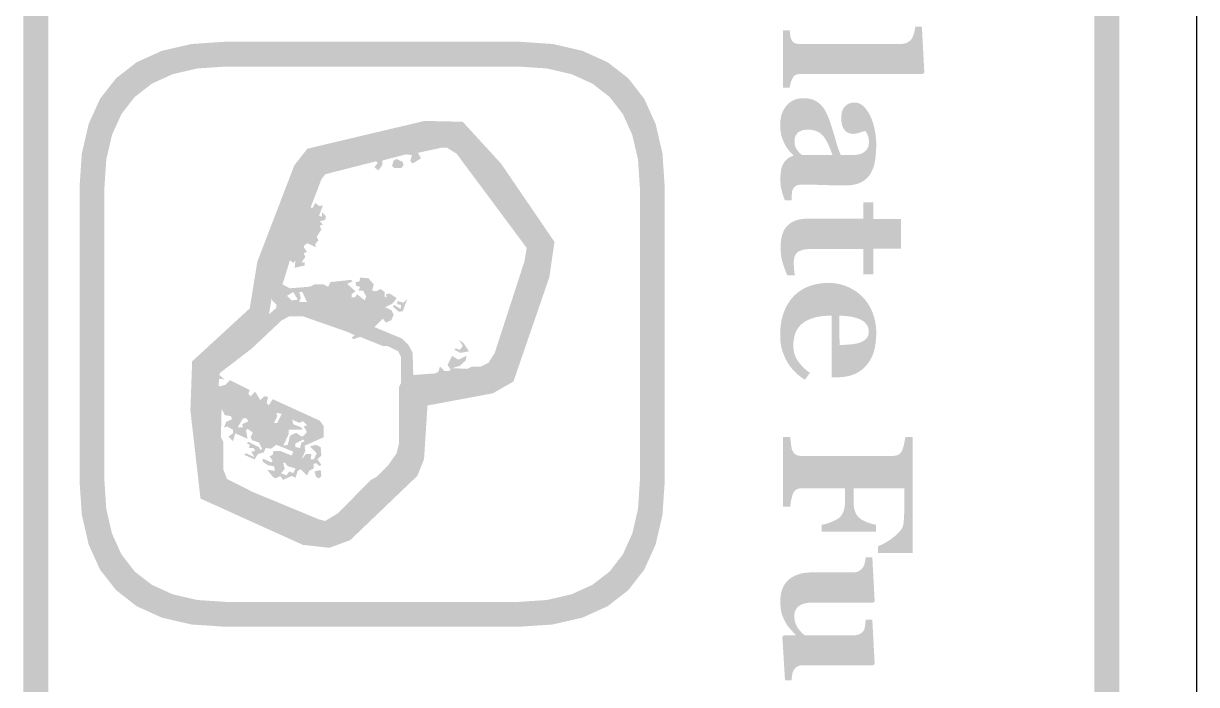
# Model space of a CAD drawing. Header units: millimetres. Extents: x 6 to 297, y 55 to 451.
# Drawn here: x 275.2 to 294.04, y 269.17 to 279.79 of the extents above; entities that cross this region are included whole.
import ezdxf

# ---------------------------------------------------------------- set-up
doc = ezdxf.new("R2010")
doc.units = ezdxf.units.MM
doc.layers.add('CUT', color=1, linetype='Continuous')
doc.layers.add('RASTER', color=7, linetype='Continuous')

msp = doc.modelspace()

# ---------------------------------------------------------------- hatches: boundary and pattern name
at = {"layer": 'RASTER'}
h = msp.add_hatch(color=7, dxfattribs=at)
h.paths.add_polyline_path([(290.6, 316), (291.116, 315.966), (291.563, 315.863), (291.941, 315.691), (292.25, 315.45), (292.491, 315.141), (292.663, 314.763), (292.766, 314.316), (292.8, 313.8), (292.8, 256.6), (292.766, 256.084), (292.662, 255.638), (292.491, 255.259), (292.25, 254.95), (291.941, 254.709), (291.563, 254.537), (291.116, 254.434), (290.6, 254.4), (277.4, 254.4), (276.884, 254.434), (276.438, 254.537), (276.059, 254.709), (275.75, 254.95), (275.509, 255.259), (275.338, 255.638), (275.234, 256.084), (275.2, 256.6), (275.2, 313.8), (275.234, 314.316), (275.338, 314.763), (275.509, 315.141), (275.75, 315.45), (276.059, 315.691), (276.438, 315.863), (276.884, 315.966), (277.4, 316)])
h.paths.add_polyline_path([(290.6, 315.6), (277.4, 315.6), (276.978, 315.572), (276.612, 315.488), (276.303, 315.347), (276.05, 315.15), (275.853, 314.897), (275.713, 314.588), (275.628, 314.222), (275.6, 313.8), (275.6, 256.6), (275.628, 256.178), (275.713, 255.813), (275.853, 255.503), (276.05, 255.25), (276.303, 255.053), (276.612, 254.912), (276.978, 254.828), (277.4, 254.8), (290.6, 254.8), (291.022, 254.828), (291.388, 254.912), (291.697, 255.053), (291.95, 255.25), (292.147, 255.503), (292.287, 255.813), (292.372, 256.178), (292.4, 256.6), (292.4, 313.8), (292.372, 314.222), (292.287, 314.588), (292.147, 314.897), (291.95, 315.15), (291.697, 315.347), (291.388, 315.488), (291.022, 315.572), (290.6, 315.6)], flags=0)
for points in [[(287.4, 278.763), (287.4, 279.682), (287.507, 279.682), (287.508, 279.672), (287.508, 279.663), (287.509, 279.654), (287.51, 279.644), (287.511, 279.635), (287.512, 279.626), (287.513, 279.617), (287.514, 279.608), (287.515, 279.599), (287.517, 279.591), (287.518, 279.582), (287.52, 279.574), (287.522, 279.566), (287.524, 279.559), (287.526, 279.551), (287.529, 279.544), (287.534, 279.533), (287.539, 279.523), (287.544, 279.513), (287.55, 279.505), (287.557, 279.497), (287.564, 279.491), (287.571, 279.485), (287.579, 279.481), (287.588, 279.477), (287.597, 279.473), (287.607, 279.47), (287.618, 279.468), (287.629, 279.466), (287.641, 279.465), (287.653, 279.464), (287.667, 279.464), (289.29, 279.464), (289.303, 279.464), (289.317, 279.465), (289.33, 279.467), (289.343, 279.469), (289.356, 279.473), (289.369, 279.476), (289.381, 279.481), (289.393, 279.486), (289.404, 279.492), (289.415, 279.499), (289.425, 279.506), (289.435, 279.513), (289.444, 279.521), (289.452, 279.529), (289.459, 279.538), (289.465, 279.547), (289.47, 279.555), (289.475, 279.564), (289.48, 279.573), (289.484, 279.584), (289.489, 279.596), (289.493, 279.608), (289.498, 279.621), (289.502, 279.636), (289.506, 279.65), (289.51, 279.665), (289.513, 279.678), (289.516, 279.692), (289.518, 279.705), (289.52, 279.717), (289.522, 279.729), (289.523, 279.741), (289.629, 279.741), (289.668, 279.004), (289.644, 278.982), (287.686, 278.982), (287.672, 278.981), (287.66, 278.981), (287.648, 278.979), (287.637, 278.977), (287.626, 278.974), (287.616, 278.971), (287.606, 278.967), (287.598, 278.963), (287.59, 278.958), (287.582, 278.952), (287.575, 278.945), (287.568, 278.938), (287.561, 278.93), (287.555, 278.921), (287.55, 278.911), (287.545, 278.901), (287.542, 278.894), (287.539, 278.886), (287.536, 278.879), (287.533, 278.871), (287.53, 278.863), (287.527, 278.856), (287.524, 278.848), (287.522, 278.84), (287.519, 278.831), (287.517, 278.823), (287.515, 278.814), (287.513, 278.804), (287.511, 278.795), (287.509, 278.785), (287.508, 278.774), (287.507, 278.763)], [(287.467, 275.746), (287.457, 275.77), (287.447, 275.794), (287.438, 275.818), (287.428, 275.843), (287.419, 275.868), (287.41, 275.894), (287.402, 275.92), (287.393, 275.947), (287.386, 275.974), (287.379, 276.003), (287.373, 276.033), (287.369, 276.065), (287.365, 276.099), (287.363, 276.133), (287.361, 276.17), (287.36, 276.207), (287.362, 276.263), (287.367, 276.314), (287.376, 276.362), (287.388, 276.406), (287.404, 276.447), (287.423, 276.484), (287.446, 276.517), (287.472, 276.546), (287.501, 276.572), (287.533, 276.595), (287.569, 276.614), (287.607, 276.629), (287.648, 276.641), (287.692, 276.65), (287.74, 276.655), (287.79, 276.657), (288.689, 276.657), (288.689, 276.921), (288.847, 276.921), (288.847, 276.651), (289.291, 276.651), (289.291, 276.175), (288.847, 276.175), (288.847, 275.765), (288.689, 275.765), (288.689, 276.172), (287.886, 276.172), (287.845, 276.171), (287.807, 276.169), (287.772, 276.165), (287.74, 276.16), (287.711, 276.154), (287.685, 276.145), (287.663, 276.136), (287.643, 276.125), (287.626, 276.111), (287.612, 276.096), (287.599, 276.078), (287.589, 276.058), (287.581, 276.036), (287.576, 276.011), (287.573, 275.983), (287.571, 275.954), (287.571, 275.944), (287.572, 275.932), (287.572, 275.92), (287.573, 275.907), (287.574, 275.892), (287.575, 275.877), (287.576, 275.861), (287.577, 275.844), (287.579, 275.827), (287.58, 275.812), (287.582, 275.797), (287.583, 275.784), (287.585, 275.773), (287.587, 275.762), (287.589, 275.754), (287.59, 275.746)], [(288.923, 271.283), (288.923, 271.395), (288.954, 271.407), (288.985, 271.421), (289.017, 271.436), (289.049, 271.454), (289.081, 271.474), (289.114, 271.496), (289.148, 271.52), (289.182, 271.545), (289.214, 271.572), (289.243, 271.599), (289.267, 271.625), (289.288, 271.65), (289.305, 271.676), (289.318, 271.701), (289.327, 271.725), (289.332, 271.75), (289.334, 271.761), (289.335, 271.774), (289.336, 271.787), (289.338, 271.801), (289.339, 271.816), (289.34, 271.832), (289.341, 271.849), (289.342, 271.867), (289.343, 271.885), (289.344, 271.903), (289.345, 271.92), (289.346, 271.937), (289.346, 271.954), (289.347, 271.97), (289.347, 271.986), (289.347, 272.002), (289.347, 272.325), (288.531, 272.325), (288.531, 272.119), (288.531, 272.097), (288.532, 272.076), (288.534, 272.056), (288.536, 272.037), (288.539, 272.018), (288.542, 272), (288.546, 271.983), (288.551, 271.967), (288.556, 271.951), (288.562, 271.935), (288.57, 271.92), (288.578, 271.906), (288.588, 271.892), (288.598, 271.878), (288.609, 271.865), (288.622, 271.852), (288.632, 271.843), (288.643, 271.834), (288.656, 271.825), (288.671, 271.816), (288.687, 271.807), (288.704, 271.799), (288.723, 271.79), (288.744, 271.781), (288.765, 271.773), (288.785, 271.766), (288.805, 271.759), (288.824, 271.754), (288.842, 271.749), (288.859, 271.745), (288.875, 271.742), (288.891, 271.74), (288.891, 271.628), (288.017, 271.628), (288.017, 271.74), (288.034, 271.742), (288.051, 271.745), (288.07, 271.749), (288.09, 271.754), (288.11, 271.76), (288.132, 271.767), (288.154, 271.776), (288.177, 271.785), (288.2, 271.795), (288.22, 271.804), (288.239, 271.813), (288.256, 271.822), (288.27, 271.83), (288.283, 271.838), (288.294, 271.845), (288.302, 271.852), (288.314, 271.863), (288.324, 271.875), (288.334, 271.888), (288.343, 271.901), (288.351, 271.915), (288.359, 271.929), (288.366, 271.945), (288.372, 271.961), (288.377, 271.978), (288.382, 271.995), (288.386, 272.014), (288.389, 272.033), (288.391, 272.053), (288.393, 272.074), (288.394, 272.096), (288.395, 272.119), (288.395, 272.325), (287.706, 272.325), (287.693, 272.325), (287.681, 272.324), (287.669, 272.323), (287.657, 272.321), (287.646, 272.318), (287.636, 272.314), (287.626, 272.31), (287.616, 272.306), (287.607, 272.3), (287.598, 272.294), (287.59, 272.286), (287.582, 272.277), (287.575, 272.267), (287.568, 272.256), (287.561, 272.244), (287.555, 272.23), (287.552, 272.222), (287.549, 272.213), (287.546, 272.203), (287.543, 272.192), (287.54, 272.181), (287.537, 272.168), (287.534, 272.155), (287.531, 272.142), (287.528, 272.128), (287.526, 272.113), (287.524, 272.099), (287.521, 272.085), (287.519, 272.071), (287.518, 272.057), (287.516, 272.044), (287.514, 272.03), (287.4, 272.03), (287.4, 273.15), (287.514, 273.15), (287.515, 273.139), (287.517, 273.127), (287.518, 273.114), (287.52, 273.101), (287.521, 273.086), (287.523, 273.071), (287.525, 273.055), (287.527, 273.037), (287.529, 273.02), (287.531, 273.005), (287.533, 272.991), (287.536, 272.978), (287.538, 272.966), (287.541, 272.956), (287.544, 272.947), (287.546, 272.939), (287.552, 272.927), (287.558, 272.915), (287.564, 272.904), (287.571, 272.895), (287.578, 272.886), (287.586, 272.878), (287.595, 272.872), (287.604, 272.866), (287.613, 272.861), (287.623, 272.857), (287.634, 272.854), (287.645, 272.851), (287.657, 272.848), (287.67, 272.847), (287.683, 272.846), (287.697, 272.846), (289.164, 272.846), (289.176, 272.846), (289.188, 272.847), (289.199, 272.848), (289.21, 272.85), (289.221, 272.853), (289.231, 272.856), (289.241, 272.86), (289.251, 272.864), (289.26, 272.869), (289.269, 272.875), (289.277, 272.883), (289.285, 272.892), (289.293, 272.902), (289.3, 272.913), (289.307, 272.926), (289.313, 272.939), (289.317, 272.95), (289.322, 272.961), (289.326, 272.974), (289.33, 272.987), (289.334, 273.001), (289.338, 273.016), (289.342, 273.031), (289.345, 273.048), (289.349, 273.064), (289.352, 273.079), (289.355, 273.094), (289.357, 273.107), (289.36, 273.119), (289.362, 273.131), (289.363, 273.141), (289.364, 273.15), (289.479, 273.15), (289.479, 271.283)], [(287.431, 269.241), (287.388, 269.939), (287.409, 269.961), (287.601, 269.961), (287.601, 269.97), (287.589, 269.982), (287.578, 269.995), (287.567, 270.007), (287.556, 270.019), (287.545, 270.031), (287.534, 270.043), (287.523, 270.055), (287.512, 270.067), (287.501, 270.08), (287.491, 270.092), (287.481, 270.106), (287.471, 270.12), (287.461, 270.134), (287.452, 270.149), (287.443, 270.165), (287.434, 270.181), (287.424, 270.2), (287.415, 270.218), (287.407, 270.236), (287.399, 270.254), (287.392, 270.271), (287.386, 270.288), (287.38, 270.306), (287.375, 270.322), (287.371, 270.34), (287.367, 270.359), (287.363, 270.381), (287.361, 270.404), (287.359, 270.429), (287.357, 270.456), (287.356, 270.485), (287.356, 270.516), (287.358, 270.57), (287.364, 270.621), (287.375, 270.668), (287.389, 270.712), (287.408, 270.753), (287.431, 270.79), (287.458, 270.824), (287.489, 270.856), (287.524, 270.883), (287.563, 270.907), (287.605, 270.927), (287.65, 270.944), (287.699, 270.957), (287.751, 270.966), (287.807, 270.972), (287.866, 270.973), (288.525, 270.973), (288.539, 270.974), (288.552, 270.975), (288.565, 270.977), (288.577, 270.979), (288.588, 270.982), (288.599, 270.986), (288.609, 270.99), (288.618, 270.995), (288.627, 271.001), (288.635, 271.007), (288.644, 271.014), (288.652, 271.021), (288.66, 271.029), (288.667, 271.037), (288.675, 271.045), (288.682, 271.054), (288.687, 271.062), (288.692, 271.07), (288.696, 271.078), (288.701, 271.088), (288.704, 271.097), (288.708, 271.108), (288.711, 271.119), (288.713, 271.13), (288.716, 271.142), (288.718, 271.153), (288.719, 271.164), (288.721, 271.175), (288.723, 271.185), (288.724, 271.196), (288.725, 271.205), (288.726, 271.215), (288.833, 271.215), (288.871, 270.505), (288.849, 270.489), (287.875, 270.489), (287.838, 270.488), (287.804, 270.485), (287.773, 270.48), (287.744, 270.474), (287.717, 270.466), (287.693, 270.456), (287.671, 270.444), (287.652, 270.431), (287.635, 270.416), (287.621, 270.399), (287.608, 270.381), (287.598, 270.362), (287.59, 270.342), (287.585, 270.32), (287.581, 270.296), (287.58, 270.272), (287.581, 270.246), (287.584, 270.221), (287.588, 270.197), (287.594, 270.173), (287.601, 270.15), (287.611, 270.128), (287.622, 270.106), (287.634, 270.085), (287.648, 270.065), (287.662, 270.046), (287.676, 270.029), (287.69, 270.013), (287.705, 269.999), (287.72, 269.986), (287.735, 269.974), (287.75, 269.964), (288.54, 269.964), (288.552, 269.964), (288.564, 269.965), (288.576, 269.967), (288.587, 269.969), (288.598, 269.972), (288.609, 269.975), (288.619, 269.979), (288.629, 269.983), (288.639, 269.988), (288.648, 269.994), (288.657, 270), (288.665, 270.007), (288.673, 270.014), (288.68, 270.022), (288.687, 270.03), (288.693, 270.039), (288.698, 270.046), (288.702, 270.053), (288.705, 270.062), (288.708, 270.071), (288.711, 270.081), (288.713, 270.091), (288.715, 270.102), (288.717, 270.114), (288.718, 270.127), (288.72, 270.139), (288.721, 270.151), (288.722, 270.164), (288.723, 270.177), (288.724, 270.189), (288.725, 270.202), (288.726, 270.215), (288.833, 270.215), (288.871, 269.504), (288.849, 269.482), (287.718, 269.482), (287.705, 269.482), (287.693, 269.481), (287.682, 269.479), (287.67, 269.477), (287.66, 269.474), (287.65, 269.471), (287.64, 269.467), (287.631, 269.462), (287.622, 269.456), (287.613, 269.45), (287.605, 269.444), (287.598, 269.436), (287.59, 269.429), (287.583, 269.42), (287.576, 269.411), (287.57, 269.402), (287.566, 269.394), (287.562, 269.387), (287.558, 269.378), (287.555, 269.37), (287.552, 269.36), (287.55, 269.35), (287.548, 269.34), (287.546, 269.329), (287.544, 269.318), (287.543, 269.307), (287.542, 269.296), (287.54, 269.285), (287.54, 269.274), (287.539, 269.263), (287.538, 269.252), (287.538, 269.241)]]:
    msp.add_hatch(color=7, dxfattribs=at).paths.add_polyline_path(points)
h = msp.add_hatch(color=7, dxfattribs=at)
h.paths.add_polyline_path([(283.15, 279.5), (283.701, 279.463), (284.178, 279.353), (284.582, 279.17), (284.913, 278.913), (285.17, 278.582), (285.353, 278.178), (285.463, 277.701), (285.5, 277.15), (285.5, 272.45), (285.463, 271.899), (285.353, 271.422), (285.17, 271.018), (284.913, 270.688), (284.582, 270.43), (284.178, 270.247), (283.701, 270.137), (283.15, 270.1), (278.45, 270.1), (277.899, 270.137), (277.422, 270.247), (277.018, 270.43), (276.688, 270.688), (276.43, 271.018), (276.247, 271.422), (276.137, 271.899), (276.1, 272.45), (276.1, 277.15), (276.137, 277.701), (276.247, 278.178), (276.43, 278.582), (276.688, 278.913), (277.018, 279.17), (277.422, 279.353), (277.899, 279.463), (278.45, 279.5)])
h.paths.add_polyline_path([(283.15, 279.1), (278.45, 279.1), (277.993, 279.07), (277.597, 278.978), (277.262, 278.826), (276.987, 278.612), (276.774, 278.338), (276.622, 278.003), (276.53, 277.607), (276.5, 277.15), (276.5, 272.45), (276.53, 271.993), (276.622, 271.597), (276.774, 271.262), (276.987, 270.987), (277.262, 270.774), (277.597, 270.622), (277.993, 270.53), (278.45, 270.5), (283.15, 270.5), (283.607, 270.53), (284.003, 270.622), (284.338, 270.774), (284.613, 270.987), (284.826, 271.262), (284.978, 271.597), (285.07, 271.993), (285.1, 272.45), (285.1, 277.15), (285.07, 277.607), (284.978, 278.003), (284.826, 278.338), (284.613, 278.613), (284.338, 278.826), (284.003, 278.978), (283.607, 279.07), (283.15, 279.1)], flags=0)
h = msp.add_hatch(color=7, dxfattribs=at)
h.paths.add_polyline_path([(287.431, 276.949), (287.424, 276.965), (287.417, 276.982), (287.411, 277), (287.404, 277.019), (287.398, 277.038), (287.391, 277.058), (287.385, 277.079), (287.379, 277.101), (287.374, 277.123), (287.369, 277.145), (287.365, 277.168), (287.362, 277.191), (287.359, 277.215), (287.358, 277.238), (287.356, 277.263), (287.356, 277.287), (287.357, 277.33), (287.359, 277.371), (287.364, 277.409), (287.369, 277.443), (287.377, 277.475), (287.386, 277.504), (287.397, 277.529), (287.41, 277.552), (287.424, 277.572), (287.439, 277.591), (287.456, 277.608), (287.475, 277.623), (287.494, 277.637), (287.516, 277.649), (287.538, 277.659), (287.563, 277.668), (287.563, 277.677), (287.55, 277.689), (287.539, 277.701), (287.527, 277.713), (287.516, 277.725), (287.506, 277.737), (287.496, 277.749), (287.487, 277.761), (287.478, 277.773), (287.469, 277.784), (287.461, 277.796), (287.453, 277.808), (287.445, 277.82), (287.438, 277.833), (287.431, 277.845), (287.424, 277.858), (287.418, 277.871), (287.41, 277.889), (287.403, 277.905), (287.396, 277.922), (287.39, 277.939), (287.384, 277.955), (287.379, 277.972), (287.374, 277.988), (287.37, 278.004), (287.366, 278.021), (287.363, 278.039), (287.361, 278.059), (287.358, 278.08), (287.357, 278.103), (287.356, 278.128), (287.355, 278.154), (287.355, 278.182), (287.356, 278.224), (287.361, 278.264), (287.369, 278.302), (287.38, 278.339), (287.394, 278.375), (287.411, 278.409), (287.431, 278.441), (287.455, 278.472), (287.481, 278.5), (287.509, 278.525), (287.539, 278.545), (287.572, 278.562), (287.606, 278.575), (287.642, 278.585), (287.68, 278.59), (287.721, 278.592), (287.744, 278.592), (287.767, 278.59), (287.788, 278.588), (287.809, 278.585), (287.829, 278.582), (287.848, 278.577), (287.866, 278.572), (287.883, 278.566), (287.899, 278.559), (287.915, 278.551), (287.93, 278.543), (287.945, 278.534), (287.96, 278.524), (287.974, 278.514), (287.988, 278.503), (288.001, 278.491), (288.012, 278.48), (288.023, 278.468), (288.033, 278.456), (288.043, 278.444), (288.053, 278.431), (288.062, 278.417), (288.07, 278.403), (288.078, 278.389), (288.086, 278.375), (288.093, 278.36), (288.101, 278.344), (288.108, 278.329), (288.115, 278.313), (288.122, 278.296), (288.129, 278.28), (288.135, 278.263), (288.147, 278.229), (288.16, 278.193), (288.172, 278.156), (288.185, 278.117), (288.197, 278.077), (288.21, 278.035), (288.223, 277.991), (288.236, 277.946), (288.249, 277.902), (288.261, 277.86), (288.273, 277.822), (288.285, 277.786), (288.296, 277.754), (288.308, 277.725), (288.318, 277.699), (288.329, 277.677), (288.469, 277.677), (288.479, 277.677), (288.489, 277.677), (288.5, 277.677), (288.512, 277.678), (288.524, 277.679), (288.537, 277.68), (288.551, 277.681), (288.566, 277.682), (288.581, 277.684), (288.595, 277.686), (288.608, 277.689), (288.621, 277.692), (288.634, 277.695), (288.645, 277.699), (288.657, 277.703), (288.667, 277.707), (288.679, 277.713), (288.69, 277.719), (288.7, 277.726), (288.71, 277.734), (288.72, 277.742), (288.729, 277.751), (288.738, 277.761), (288.746, 277.772), (288.754, 277.783), (288.76, 277.795), (288.766, 277.809), (288.77, 277.823), (288.774, 277.838), (288.776, 277.853), (288.778, 277.87), (288.778, 277.888), (288.778, 277.903), (288.777, 277.918), (288.776, 277.933), (288.774, 277.947), (288.771, 277.96), (288.768, 277.972), (288.764, 277.984), (288.76, 277.995), (288.756, 278.006), (288.751, 278.016), (288.746, 278.025), (288.742, 278.034), (288.737, 278.043), (288.732, 278.051), (288.728, 278.058), (288.723, 278.065), (288.715, 278.063), (288.706, 278.062), (288.696, 278.059), (288.686, 278.056), (288.674, 278.053), (288.662, 278.049), (288.648, 278.045), (288.633, 278.04), (288.618, 278.035), (288.604, 278.031), (288.589, 278.027), (288.574, 278.024), (288.56, 278.022), (288.546, 278.021), (288.532, 278.02), (288.518, 278.019), (288.511, 278.02), (288.504, 278.02), (288.497, 278.021), (288.49, 278.023), (288.482, 278.024), (288.473, 278.027), (288.465, 278.029), (288.455, 278.033), (288.446, 278.036), (288.438, 278.04), (288.43, 278.044), (288.422, 278.049), (288.415, 278.054), (288.408, 278.059), (288.402, 278.065), (288.396, 278.071), (288.389, 278.079), (288.382, 278.088), (288.376, 278.097), (288.37, 278.106), (288.365, 278.116), (288.36, 278.126), (288.355, 278.136), (288.351, 278.146), (288.347, 278.157), (288.344, 278.17), (288.341, 278.184), (288.339, 278.199), (288.337, 278.216), (288.336, 278.234), (288.335, 278.253), (288.335, 278.274), (288.335, 278.304), (288.338, 278.332), (288.343, 278.358), (288.349, 278.382), (288.358, 278.405), (288.368, 278.425), (288.38, 278.444), (288.394, 278.46), (288.409, 278.475), (288.426, 278.488), (288.443, 278.499), (288.462, 278.507), (288.482, 278.514), (288.503, 278.519), (288.525, 278.522), (288.548, 278.523), (288.569, 278.522), (288.588, 278.519), (288.608, 278.514), (288.626, 278.507), (288.644, 278.498), (288.662, 278.487), (288.679, 278.473), (288.696, 278.458), (288.712, 278.441), (288.727, 278.424), (288.741, 278.405), (288.755, 278.386), (288.768, 278.365), (288.781, 278.344), (288.792, 278.322), (288.803, 278.299), (288.814, 278.276), (288.824, 278.251), (288.833, 278.226), (288.842, 278.2), (288.851, 278.173), (288.858, 278.145), (288.865, 278.116), (288.871, 278.087), (288.877, 278.057), (288.882, 278.028), (288.886, 277.999), (288.89, 277.971), (288.892, 277.943), (288.894, 277.916), (288.895, 277.89), (288.896, 277.864), (288.895, 277.829), (288.895, 277.794), (288.893, 277.761), (288.891, 277.728), (288.889, 277.696), (288.886, 277.664), (288.883, 277.633), (288.879, 277.603), (288.874, 277.574), (288.868, 277.545), (288.861, 277.518), (288.853, 277.491), (288.844, 277.464), (288.833, 277.439), (288.822, 277.414), (288.809, 277.389), (288.796, 277.367), (288.781, 277.346), (288.764, 277.327), (288.746, 277.308), (288.727, 277.291), (288.706, 277.274), (288.684, 277.259), (288.66, 277.245), (288.635, 277.233), (288.608, 277.222), (288.579, 277.213), (288.548, 277.205), (288.516, 277.199), (288.481, 277.195), (288.445, 277.193), (288.406, 277.192), (288.364, 277.192), (288.32, 277.192), (288.274, 277.193), (288.225, 277.193), (288.175, 277.194), (288.123, 277.195), (288.07, 277.197), (288.014, 277.198), (287.959, 277.2), (287.91, 277.201), (287.865, 277.202), (287.826, 277.203), (287.791, 277.204), (287.761, 277.204), (287.735, 277.205), (287.715, 277.205), (287.699, 277.205), (287.684, 277.204), (287.669, 277.202), (287.656, 277.2), (287.643, 277.197), (287.632, 277.194), (287.621, 277.19), (287.611, 277.185), (287.602, 277.18), (287.593, 277.174), (287.585, 277.167), (287.578, 277.16), (287.571, 277.152), (287.565, 277.143), (287.559, 277.134), (287.554, 277.124), (287.551, 277.118), (287.549, 277.11), (287.546, 277.102), (287.544, 277.092), (287.543, 277.082), (287.542, 277.071), (287.541, 277.059), (287.54, 277.046), (287.539, 277.033), (287.539, 277.02), (287.539, 277.007), (287.538, 276.995), (287.538, 276.983), (287.538, 276.971), (287.538, 276.96), (287.538, 276.949)])
h.paths.add_polyline_path([(288.194, 277.677), (288.187, 277.697), (288.18, 277.717), (288.172, 277.738), (288.164, 277.758), (288.156, 277.779), (288.148, 277.799), (288.139, 277.819), (288.13, 277.839), (288.121, 277.859), (288.112, 277.878), (288.103, 277.895), (288.093, 277.912), (288.084, 277.928), (288.074, 277.944), (288.065, 277.958), (288.055, 277.971), (288.044, 277.984), (288.033, 277.997), (288.021, 278.008), (288.008, 278.019), (287.995, 278.03), (287.98, 278.039), (287.966, 278.048), (287.95, 278.056), (287.934, 278.063), (287.917, 278.069), (287.899, 278.075), (287.881, 278.079), (287.862, 278.082), (287.842, 278.085), (287.821, 278.086), (287.8, 278.087), (287.772, 278.086), (287.747, 278.083), (287.723, 278.079), (287.701, 278.074), (287.682, 278.066), (287.664, 278.057), (287.648, 278.047), (287.634, 278.035), (287.622, 278.021), (287.612, 278.007), (287.603, 277.992), (287.596, 277.977), (287.59, 277.96), (287.586, 277.943), (287.584, 277.925), (287.583, 277.907), (287.584, 277.887), (287.585, 277.868), (287.588, 277.85), (287.591, 277.833), (287.596, 277.817), (287.602, 277.802), (287.608, 277.787), (287.616, 277.774), (287.625, 277.761), (287.634, 277.749), (287.643, 277.737), (287.653, 277.725), (287.663, 277.714), (287.674, 277.703), (287.686, 277.693), (287.697, 277.682)], flags=0)
h = msp.add_hatch(color=7, dxfattribs=at)
h.paths.add_polyline_path([(283.728, 276.284), (283.647, 275.72), (283.069, 274.04), (282.737, 273.85), (281.689, 273.655), (281.633, 272.79), (281.526, 272.525), (280.448, 271.492), (280.113, 271.369), (279.688, 271.416), (278.043, 272.16), (277.881, 273.578), (277.909, 274.364), (278.834, 275.215), (278.956, 275.965), (279.55, 277.513), (279.76, 277.781), (281.641, 278.227), (282.254, 278.214), (282.869, 277.543)])
h.paths.add_polyline_path([(283.393, 276.206), (282.618, 277.344), (282.111, 277.897), (281.676, 277.906), (279.943, 277.495), (279.831, 277.353), (279.267, 275.881), (279.132, 275.054), (278.224, 274.219), (278.201, 273.591), (278.34, 272.377), (279.773, 271.729), (280.073, 271.695), (280.274, 271.77), (281.255, 272.709), (281.317, 272.862), (281.386, 273.924), (282.625, 274.155), (282.806, 274.258), (283.335, 275.795), (283.393, 276.206)], flags=0)
h = msp.add_hatch(color=7, dxfattribs=at)
h.paths.add_polyline_path([(283.491, 276.176), (283.502, 276.113), (283.355, 275.6), (282.952, 274.391), (282.853, 274.196), (282.586, 274.061), (281.439, 273.889), (281.413, 272.888), (281.351, 272.73), (281.094, 272.437), (280.925, 272.313), (280.398, 271.778), (280.251, 271.668), (280.13, 271.605), (279.91, 271.605), (278.25, 272.327), (278.188, 272.595), (278.151, 273.474), (278.114, 273.548), (278.114, 274.207), (278.36, 274.475), (278.455, 274.526), (278.616, 274.695), (278.712, 274.746), (279.261, 275.223), (279.261, 275.281), (279.203, 275.333), (279.104, 275.527), (279.141, 275.747), (279.727, 277.286), (279.826, 277.48), (279.899, 277.554), (280.167, 277.653), (281.266, 277.873), (281.633, 277.982), (282.036, 278.019), (282.23, 277.92), (282.34, 277.81), (283.33, 276.491)])
h.paths.add_polyline_path([(283.282, 276.187), (282.157, 277.7), (281.999, 277.799), (281.926, 277.799), (281.534, 277.715), (281.585, 277.627), (281.45, 277.543), (281.413, 277.579), (281.439, 277.678), (281.34, 277.689), (280.962, 277.59), (280.962, 277.517), (280.9, 277.433), (280.837, 277.48), (280.889, 277.554), (280.863, 277.579), (280.046, 277.37), (279.984, 277.286), (279.811, 276.835), (279.848, 276.835), (279.885, 276.909), (279.958, 276.857), (280.009, 276.872), (279.947, 276.7), (279.995, 276.689), (279.995, 276.762), (280.057, 276.7), (280.046, 276.637), (279.958, 276.615), (280.009, 276.564), (279.958, 276.542), (279.984, 276.48), (279.91, 276.37), (279.936, 276.308), (279.885, 276.249), (279.899, 276.198), (279.764, 276.26), (279.716, 276.234), (279.701, 276.198), (279.753, 276.124), (279.701, 276.102), (279.727, 276.04), (279.665, 275.956), (279.716, 275.956), (279.716, 275.904), (279.555, 275.868), (279.569, 275.992), (279.533, 275.941), (279.481, 275.992), (279.36, 275.6), (279.481, 275.538), (279.8, 275.564), (279.874, 275.6), (280.02, 275.6), (280.093, 275.564), (280.13, 275.637), (280.46, 275.674), (280.486, 275.648), (280.398, 275.611), (280.533, 275.49), (280.471, 275.443), (280.471, 275.391), (280.522, 275.391), (280.559, 275.443), (280.68, 275.344), (280.706, 275.406), (280.654, 275.501), (280.581, 275.501), (280.607, 275.564), (280.544, 275.575), (280.533, 275.637), (280.596, 275.648), (280.607, 275.71), (280.742, 275.699), (280.826, 275.6), (280.801, 275.501), (280.863, 275.49), (280.936, 275.527), (280.999, 275.479), (280.999, 275.406), (281.035, 275.391), (281.021, 275.443), (281.083, 275.454), (281.193, 275.38), (281.131, 275.296), (281.01, 275.234), (281.109, 275.186), (281.145, 275.113), (281.109, 275.025), (281.021, 274.988), (280.973, 275.05), (280.837, 274.915), (281.277, 274.732), (281.387, 274.622), (281.45, 274.501), (281.461, 274.145), (281.816, 274.171), (281.864, 274.196), (281.889, 274.281), (281.963, 274.207), (282.036, 274.207), (282.062, 274.233), (282.01, 274.306), (282.084, 274.453), (282.183, 274.391), (282.318, 274.453), (282.303, 274.38), (282.208, 274.292), (282.084, 274.255), (282.329, 274.244), (282.402, 274.281), (282.549, 274.281), (282.67, 274.343), (282.769, 274.501), (283.245, 275.967)], flags=0)
h.paths.add_polyline_path([(282.355, 274.526), (282.219, 274.501), (282.12, 274.548), (282.146, 274.574), (282.208, 274.548), (282.256, 274.611), (282.194, 274.71), (282.267, 274.658)], flags=0)
h.paths.add_polyline_path([(281.365, 275.369), (281.292, 275.171), (281.23, 275.16), (281.131, 275.245), (281.156, 275.27), (281.255, 275.208), (281.266, 275.27), (281.204, 275.281), (281.204, 275.333), (281.303, 275.307)], flags=0)
h.paths.add_polyline_path([(281.292, 277.568), (281.303, 277.506), (281.266, 277.469), (281.156, 277.469), (281.12, 277.506), (281.145, 277.59), (281.193, 277.616)], flags=0)
h.paths.add_polyline_path([(281.266, 274.427), (281.219, 274.526), (281.046, 274.611), (280.973, 274.611), (280.607, 274.757), (280.497, 274.721), (280.471, 274.746), (280.522, 274.783), (280.423, 274.831), (279.69, 275.087), (279.47, 275.087), (279.349, 275.025), (278.858, 274.563), (278.36, 274.182), (278.345, 274.145), (278.433, 274.072), (278.345, 274.087), (278.334, 273.988), (278.345, 273.962), (278.444, 273.988), (278.517, 274.061), (278.836, 273.903), (278.811, 273.841), (278.847, 273.804), (278.921, 273.878), (279.005, 273.742), (279.067, 273.804), (279.13, 273.793), (279.104, 273.694), (279.141, 273.658), (279.203, 273.757), (279.958, 273.412), (280.02, 273.328), (280.02, 273.145), (279.716, 273.009), (279.727, 272.925), (279.665, 272.789), (279.738, 272.877), (279.826, 272.877), (279.811, 272.789), (279.863, 272.789), (279.91, 272.888), (279.8, 272.998), (279.899, 273.024), (279.973, 272.987), (279.984, 272.851), (279.921, 272.789), (279.984, 272.705), (279.958, 272.679), (279.899, 272.73), (279.863, 272.716), (279.863, 272.643), (279.789, 272.606), (279.753, 272.533), (279.654, 272.632), (279.606, 272.606), (279.569, 272.496), (279.507, 272.522), (279.371, 272.459), (279.324, 272.522), (279.25, 272.485), (279.203, 272.511), (279.115, 272.621), (279.24, 272.606), (279.225, 272.679), (279.13, 272.694), (279.042, 272.752), (279.042, 272.804), (279.177, 272.741), (279.203, 272.767), (279.152, 272.84), (279.203, 272.862), (279.214, 272.925), (279.324, 272.925), (279.507, 272.851), (279.533, 272.914), (279.261, 273.024), (279.177, 272.961), (279.093, 272.972), (279.056, 272.899), (278.968, 272.877), (278.91, 272.789), (278.748, 272.862), (278.774, 272.888), (278.91, 272.826), (278.858, 272.914), (278.921, 272.925), (278.895, 272.972), (278.822, 272.972), (278.836, 273.024), (278.785, 273.046), (278.811, 273.071), (278.983, 272.987), (279.005, 272.936), (279.031, 272.961), (278.983, 273.06), (278.873, 273.097), (278.847, 273.145), (278.884, 273.218), (278.8, 273.28), (278.774, 273.255), (278.8, 273.119), (278.602, 273.207), (278.565, 273.082), (278.492, 273.156), (278.565, 273.207), (278.565, 273.266), (278.47, 273.317), (278.419, 273.302), (278.455, 273.39), (278.554, 273.438), (278.528, 273.485), (278.433, 273.5), (278.382, 273.61), (278.371, 273.145), (278.408, 273.071), (278.408, 272.632), (278.47, 272.474), (278.884, 272.265), (279.947, 271.825), (280.046, 271.8), (280.251, 271.924), (280.779, 272.459), (280.874, 272.511), (281.057, 272.694), (281.193, 272.888), (281.23, 273.035), (281.23, 273.951), (281.266, 274.024)], flags=0)
h.paths.add_polyline_path([(279.973, 272.621), (279.984, 272.522), (279.947, 272.485), (279.899, 272.511), (279.874, 272.595)], flags=0)
h.paths.add_polyline_path([(279.753, 275.318), (279.679, 275.479), (279.628, 275.479), (279.654, 275.38), (279.628, 275.318)], flags=0)
h.paths.add_polyline_path([(279.753, 273.339), (279.69, 273.401), (279.628, 273.376), (279.518, 273.427), (279.533, 273.354), (279.665, 273.302), (279.679, 273.266), (279.459, 273.266), (279.459, 273.192), (279.371, 273.009), (279.445, 273.024), (279.481, 273.17), (279.58, 273.218), (279.665, 273.156), (279.701, 273.17), (279.753, 273.229), (279.701, 273.317)], flags=0)
h.paths.add_polyline_path([(279.716, 273.082), (279.69, 273.108), (279.569, 273.046), (279.569, 272.987), (279.643, 272.972), (279.665, 273.06)], flags=0)
h.paths.add_polyline_path([(279.606, 275.355), (279.533, 275.479), (279.434, 275.417), (279.507, 275.344)], flags=0)
h.paths.add_polyline_path([(279.569, 272.643), (279.445, 272.679), (279.397, 272.741), (279.371, 272.73), (279.397, 272.632), (279.335, 272.569), (279.423, 272.533), (279.47, 272.595), (279.533, 272.569)], flags=0)
h.paths.add_polyline_path([(279.349, 273.522), (279.261, 273.537), (279.276, 273.485), (279.225, 273.376), (279.276, 273.376)], flags=0)
h.paths.add_polyline_path([(278.811, 273.401), (278.785, 273.449), (278.726, 273.449), (278.638, 273.302), (278.726, 273.302), (278.712, 273.354)], flags=0)
h = msp.add_hatch(color=7, dxfattribs=at)
h.paths.add_polyline_path([(287.75, 274.069), (287.729, 274.082), (287.709, 274.096), (287.689, 274.11), (287.669, 274.125), (287.649, 274.141), (287.63, 274.158), (287.611, 274.175), (287.593, 274.192), (287.574, 274.211), (287.557, 274.23), (287.54, 274.25), (287.524, 274.27), (287.508, 274.291), (287.494, 274.312), (287.479, 274.334), (287.466, 274.357), (287.452, 274.382), (287.44, 274.406), (287.428, 274.431), (287.417, 274.456), (287.407, 274.481), (287.398, 274.506), (287.389, 274.531), (287.382, 274.556), (287.375, 274.581), (287.369, 274.608), (287.364, 274.635), (287.36, 274.664), (287.357, 274.693), (287.355, 274.723), (287.354, 274.754), (287.353, 274.786), (287.354, 274.84), (287.357, 274.891), (287.362, 274.941), (287.369, 274.988), (287.377, 275.034), (287.388, 275.078), (287.4, 275.12), (287.415, 275.161), (287.431, 275.199), (287.448, 275.236), (287.467, 275.271), (287.487, 275.304), (287.508, 275.336), (287.531, 275.366), (287.555, 275.394), (287.58, 275.421), (287.607, 275.446), (287.635, 275.469), (287.663, 275.49), (287.694, 275.51), (287.725, 275.529), (287.757, 275.545), (287.791, 275.56), (287.826, 275.574), (287.861, 275.586), (287.898, 275.596), (287.935, 275.605), (287.973, 275.612), (288.012, 275.617), (288.051, 275.621), (288.091, 275.624), (288.132, 275.624), (288.17, 275.623), (288.206, 275.621), (288.243, 275.617), (288.279, 275.611), (288.314, 275.603), (288.35, 275.593), (288.384, 275.582), (288.419, 275.569), (288.453, 275.555), (288.485, 275.539), (288.517, 275.522), (288.548, 275.503), (288.578, 275.483), (288.607, 275.461), (288.635, 275.438), (288.663, 275.413), (288.688, 275.388), (288.712, 275.36), (288.735, 275.331), (288.757, 275.301), (288.777, 275.269), (288.796, 275.235), (288.814, 275.199), (288.831, 275.162), (288.846, 275.124), (288.859, 275.084), (288.87, 275.043), (288.879, 275.002), (288.887, 274.959), (288.892, 274.915), (288.895, 274.869), (288.896, 274.823), (288.895, 274.773), (288.892, 274.725), (288.889, 274.68), (288.883, 274.636), (288.876, 274.595), (288.868, 274.557), (288.857, 274.52), (288.846, 274.486), (288.833, 274.454), (288.819, 274.423), (288.803, 274.394), (288.786, 274.366), (288.769, 274.339), (288.75, 274.314), (288.729, 274.29), (288.708, 274.268), (288.687, 274.248), (288.664, 274.229), (288.641, 274.212), (288.617, 274.196), (288.592, 274.181), (288.566, 274.168), (288.539, 274.157), (288.511, 274.146), (288.483, 274.137), (288.454, 274.13), (288.424, 274.123), (288.395, 274.118), (288.365, 274.114), (288.335, 274.111), (288.304, 274.109), (288.273, 274.108), (288.178, 274.108), (288.178, 275.098), (288.105, 275.097), (288.037, 275.091), (287.973, 275.082), (287.913, 275.07), (287.859, 275.053), (287.808, 275.033), (287.762, 275.01), (287.721, 274.983), (287.684, 274.952), (287.652, 274.916), (287.625, 274.877), (287.603, 274.833), (287.586, 274.785), (287.574, 274.733), (287.567, 274.676), (287.564, 274.615), (287.565, 274.581), (287.569, 274.548), (287.575, 274.516), (287.583, 274.484), (287.594, 274.454), (287.606, 274.424), (287.622, 274.395), (287.64, 274.367), (287.659, 274.341), (287.68, 274.315), (287.702, 274.29), (287.725, 274.266), (287.75, 274.243), (287.775, 274.221), (287.802, 274.2), (287.831, 274.18)])
h.paths.add_polyline_path([(288.307, 274.628), (288.329, 274.628), (288.351, 274.629), (288.373, 274.629), (288.396, 274.63), (288.418, 274.632), (288.441, 274.633), (288.464, 274.635), (288.487, 274.637), (288.509, 274.639), (288.531, 274.642), (288.551, 274.645), (288.571, 274.649), (288.589, 274.653), (288.606, 274.658), (288.623, 274.662), (288.638, 274.668), (288.654, 274.674), (288.67, 274.681), (288.685, 274.689), (288.698, 274.697), (288.711, 274.706), (288.722, 274.715), (288.732, 274.725), (288.742, 274.736), (288.75, 274.747), (288.757, 274.759), (288.763, 274.771), (288.768, 274.785), (288.772, 274.799), (288.775, 274.813), (288.776, 274.829), (288.777, 274.845), (288.775, 274.873), (288.77, 274.899), (288.761, 274.923), (288.748, 274.946), (288.732, 274.968), (288.713, 274.989), (288.689, 275.008), (288.663, 275.025), (288.632, 275.041), (288.597, 275.055), (288.558, 275.067), (288.515, 275.077), (288.468, 275.085), (288.416, 275.092), (288.361, 275.096), (288.301, 275.098)], flags=0)

# ---------------------------------------------------------------- linework, layer by layer
at = {"layer": 'CUT'}
msp.add_lwpolyline([(294.04, 314.201), (294.04, 256.199)], dxfattribs=at)

doc.saveas('drawing.dxf')
